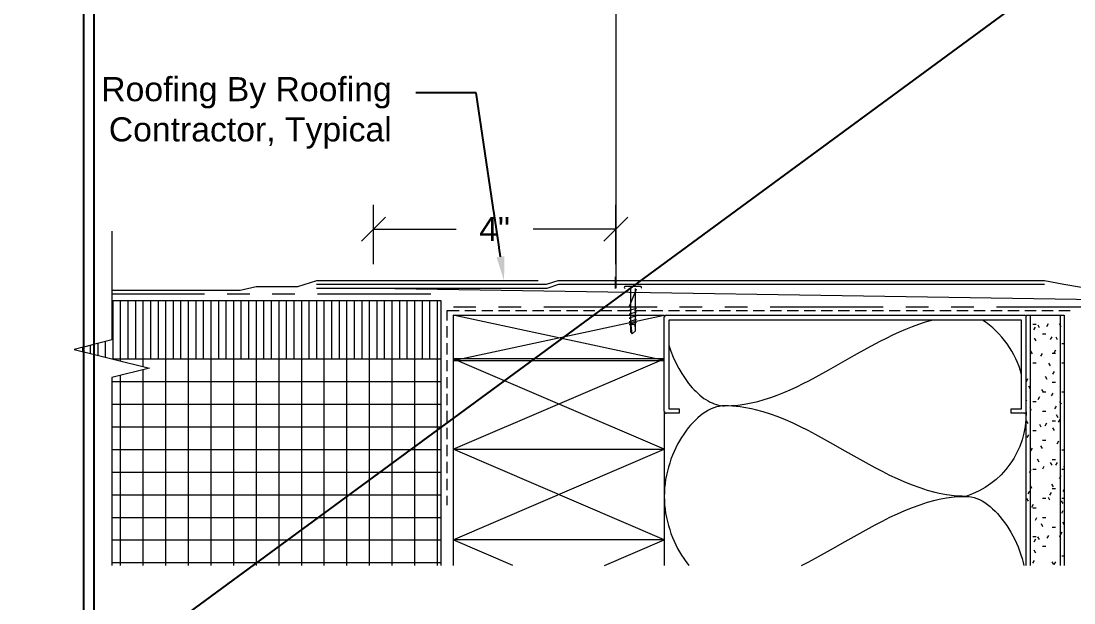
# Model space of a CAD drawing. Header units: inches. Extents: x -293 to 39679, y -468 to 198.
# Drawn here: x 109.66 to 127.11, y 16.4 to 26.05 of the extents above; entities that cross this region are included whole.
import ezdxf
from ezdxf import colors
from ezdxf.entities.mleader import LeaderData, LeaderLine
from ezdxf.enums import TextEntityAlignment as Align
from ezdxf.math import Vec2, Vec3

# ---------------------------------------------------------------- set-up
doc = ezdxf.new("R2010")
doc.units = ezdxf.units.IN
doc.header["$MEASUREMENT"] = 0
doc.layers.get('Defpoints').update_dxf_attribs({"color": 3})
doc.layers.add('NSE-Border', color=156, linetype='Continuous', plot=False)
for name, color, linetype, lineweight in [('NSE-By_Others', 252, 'Continuous', 0), ('NSE-Call-Outs', 51, 'Continuous', 13), ('NSE-Title', 51, 'Continuous', 9), ('nsm-Det-Dimensions', 51, 'Continuous', 9), ('nsm-Det-Obj_02_Flashing', 2, 'Continuous', 18)]:
    doc.layers.add(name, color=color, linetype=linetype, lineweight=lineweight)
doc.layers.add('NSE-Detail Border', color=7, linetype='Continuous')
doc.styles.add('004 - NSSM - Standard', font='arial.ttf', dxfattribs={"height": 0.4})
doc.styles.add('008 - NSSM - Standard', font='arial.ttf', dxfattribs={"height": 0.8})
doc.dimstyles.new('004 - NSSM - Standard', dxfattribs={"dimtxt": 0.4, "dimasz": 0.4, "dimexe": 0.4, "dimexo": 0.4, "dimgap": 0.4, "dimtad": 0, "dimtih": 1, "dimtoh": 1, "dimdec": 4, "dimzin": 3, "dimdsep": 46, "dimlunit": 4, "dimtxsty": '004 - NSSM - Standard', "dimblk": 'OBLIQUE', "dimcen": 0.4, "dimclrd": 51, "dimclre": 51, "dimclrt": 256, "dimadec": 0, "dimazin": 0, "dimtfac": 0.7, "dimtdec": 4, "dimtmove": 1, "dimatfit": 2, "dimfxl": 1, "dimtfill": 1, "dimtfillclr": 11, "dimfrac": 1, "dimtolj": 1, "dimtzin": 0, "dimlwd": 0, "dimlwe": 0, "dimarcsym": 0})

# ---------------------------------------------------------------- blocks, each defined once
blk = doc.blocks.new('*U5')
blk.add_wipeout([(8.13, 3.2), (8.13, 0), (0, 0), (0, 11.3125), (8.1719, 11.3125), (8.1719, 0), (8.13, 0), (8.13, 10.2799), (0.0419, 10.2799), (0.0419, 3.2)])
at = {"layer": 'Defpoints', "ltscale": 0.0625}
blk.add_lwpolyline([(0.0419, 3.2), (8.13, 3.2), (8.13, 10.2799), (0.0419, 10.2799)], close=True, dxfattribs=at)
at = {"layer": 'NSE-Border', "ltscale": 0.0625}
blk.add_lwpolyline([(0, 0), (8.1719, 0), (8.1719, 11.3125), (0, 11.3125)], close=True, dxfattribs=at)
at = {"layer": 'Defpoints', "style": '008 - NSSM - Standard'}
blk.add_attdef('DETAIL_NUMBER', text='', height=0.2179, dxfattribs=at).set_placement((0.625, 0.5668), align=Align.MIDDLE_CENTER)
at = {"layer": 'NSE-Title', "style": '004 - NSSM - Standard'}
for tag, p in [('DETAIL_DESCRIPTION', (1.1292, 0.6197)), ('ARCH_REF', (2.1968, 0.3884))]:
    blk.add_attdef(tag, p, '', height=0.1341, dxfattribs=at)
blk = doc.blocks.new('_Oblique')
at = {"color": 0, "linetype": 'ByBlock', "lineweight": -2}
blk.add_line((-0.5, -0.5), (0.5, 0.5), dxfattribs=at)
blk = doc.blocks.new('*D26')
at = {"layer": 'Defpoints', "color": 0, "transparency": 16777216}
for p in [(115.502, 22.6), (115.502, 21.619), (119.518, 21.619)]:
    blk.add_point(p, dxfattribs=at)
at = {"layer": 'nsm-Det-Dimensions', "color": 51, "lineweight": 0, "transparency": 16777216}
for p, q in [((115.502, 22.019), (115.502, 23)), ((119.518, 22.019), (119.518, 23)), ((115.502, 22.6), (116.872, 22.6)), ((119.518, 22.6), (118.148, 22.6))]:
    blk.add_line(p, q, dxfattribs=at)
at = {"layer": 'nsm-Det-Dimensions', "color": 51, "lineweight": 0, "transparency": 16777216, "xscale": 0.4, "yscale": 0.4, "zscale": 0.4, "rotation": 180}
blk.add_blockref('_Oblique', (115.502, 22.6), dxfattribs=at)
at = {"layer": 'nsm-Det-Dimensions', "color": 51, "lineweight": 0, "transparency": 16777216, "xscale": 0.4, "yscale": 0.4, "zscale": 0.4}
blk.add_blockref('_Oblique', (119.518, 22.6), dxfattribs=at)
at = {"layer": 'nsm-Det-Dimensions', "transparency": 16777216, "insert": (117.51, 22.6), "char_height": 0.4, "attachment_point": 5, "style": '004 - NSSM - Standard', "bg_fill": 3, "box_fill_scale": 1.25, "bg_fill_color": 256, "bg_fill_true_color": 13158600, "bg_fill_transparency": 0}
blk.add_mtext('\\A1;4"', dxfattribs=at)

msp = doc.modelspace()

# ---------------------------------------------------------------- linework, layer by layer
at = {"layer": 'NSE-By_Others'}
msp.add_lwpolyline([(110.56313, 20.60087), (110.56313, 20.61087)], dxfattribs=at)

# ---------------------------------------------------------------- block references
at = {"layer": 'NSE-Detail Border', "xscale": 4, "yscale": 4, "zscale": 4}
msp.add_blockref('*U5', (110.70038, 0.25), dxfattribs=at)

# ---------------------------------------------------------------- next in the draw order: linework, layer by layer
at = {"layer": 'NSE-By_Others'}
for p, q in [((116.82146, 21.17087), (116.82146, 17.02587)), ((120.32146, 19.56754), (120.32146, 17.02587))]:
    msp.add_line(p, q, dxfattribs=at)
for points in [[(111.16813, 22.56587), (111.16813, 20.76254), (110.54313, 20.60587), (111.79313, 20.29421), (111.16813, 20.13754), (111.16813, 17.02587)], [(112.70146, 21.52086), (111.16813, 21.52086)], [(113.45146, 21.52086), (113.07646, 21.52086)], [(114.20146, 21.52086), (113.82646, 21.52086)], [(116.45146, 21.52086), (114.57646, 21.52086)], [(111.16813, 21.41586), (116.6198, 21.41586), (116.6198, 20.44921)], [(111.18813, 20.44921), (111.18813, 21.41586)], [(111.31313, 20.41421), (111.31313, 21.41586)], [(111.43813, 20.44921), (111.43813, 21.41586)], [(111.56313, 20.44921), (111.56313, 21.41586)], [(111.68813, 20.32087), (111.68813, 21.41586)], [(111.81313, 20.44921), (111.81313, 21.41586)], [(111.93813, 20.44921), (111.93813, 21.41586)], [(112.06313, 17.02587), (112.06313, 21.41586)], [(112.18813, 20.44921), (112.18813, 21.41586)], [(112.31313, 20.44921), (112.31313, 21.41586)], [(112.43813, 17.02587), (112.43813, 21.41586)], [(112.56313, 20.44921), (112.56313, 21.41586)], [(112.68813, 20.44921), (112.68813, 21.41586)], [(112.81313, 17.02587), (112.81313, 21.41586)], [(112.93813, 20.44921), (112.93813, 21.41586)], [(113.06313, 20.44921), (113.06313, 21.41586)], [(113.18813, 17.02587), (113.18813, 21.41586)], [(113.31313, 20.44921), (113.31313, 21.41586)], [(113.43813, 20.44921), (113.43813, 21.41586)], [(113.56313, 17.02587), (113.56313, 21.41586)], [(113.68813, 20.44921), (113.68813, 21.41586)], [(113.81313, 20.44921), (113.81313, 21.41586)], [(113.93813, 17.02587), (113.93813, 21.41586)], [(114.06313, 20.44921), (114.06313, 21.41586)], [(114.18813, 20.44921), (114.18813, 21.41586)], [(114.31313, 17.02587), (114.31313, 21.41586)], [(114.43813, 20.44921), (114.43813, 21.41586)], [(114.56313, 20.44921), (114.56313, 21.41586)], [(114.68813, 17.02587), (114.68813, 21.41586)], [(114.81313, 20.44921), (114.81313, 21.41586)], [(114.93813, 20.44921), (114.93813, 21.41586)], [(115.06313, 17.02587), (115.06313, 21.41586)], [(115.18813, 20.44921), (115.18813, 21.41586)], [(115.31313, 20.44921), (115.31313, 21.41586)], [(115.43813, 17.02587), (115.43813, 21.41586)], [(115.56313, 20.44921), (115.56313, 21.41586)], [(115.68813, 20.44921), (115.68813, 21.41586)], [(115.81313, 17.02587), (115.81313, 21.41586)], [(115.93813, 20.44921), (115.93813, 21.41586)], [(116.06313, 20.44921), (116.06313, 21.41586)], [(116.18813, 17.02587), (116.18813, 21.41586)], [(116.31313, 20.44921), (116.31313, 21.41586)], [(116.43813, 20.44921), (116.43813, 21.41586)], [(116.56313, 17.02587), (116.56313, 21.41586)], [(117.20146, 21.30421), (116.82646, 21.30421)], [(117.95146, 21.30421), (117.57646, 21.30421)], [(120.20146, 21.30421), (118.32646, 21.30421)], [(119.8398, 21.29087), (119.85813, 21.28587), (119.74146, 21.25087), (119.7598, 21.24754)], [(120.95146, 21.30421), (120.57646, 21.30421)], [(121.70146, 21.30421), (121.32646, 21.30421)], [(123.95146, 21.30421), (122.07646, 21.30421)], [(124.70146, 21.30421), (124.32646, 21.30421)], [(125.45313, 21.30421), (125.07646, 21.30421)], [(130.42813, 21.23254), (127.57646, 21.23254), (127.36146, 21.30421), (125.82813, 21.30421)], [(116.92146, 21.24254), (116.7198, 21.24254), (116.7198, 21.08587)], [(116.82146, 20.42087), (120.32146, 21.17087)], [(116.82146, 21.17087), (120.32146, 21.17087), (120.32146, 21.14754)], [(116.82146, 20.42087), (120.32146, 20.42087), (116.82146, 21.17087)], [(117.20146, 21.24254), (117.0148, 21.24254)], [(117.48313, 21.24254), (117.29646, 21.24254)], [(117.7648, 21.24254), (117.57646, 21.24254)], [(118.04646, 21.24254), (117.85813, 21.24254)], [(118.32646, 21.24254), (118.1398, 21.24254)], [(118.60813, 21.24254), (118.42146, 21.24254)], [(118.8898, 21.24254), (118.70146, 21.24254)], [(119.17146, 21.24254), (118.98313, 21.24254)], [(119.45146, 21.24254), (119.2648, 21.24254)], [(119.73313, 21.24254), (119.54646, 21.24254)], [(119.8398, 21.22921), (119.85813, 21.22421), (119.74146, 21.18921), (119.7598, 21.18421)], [(119.8398, 21.16587), (119.85813, 21.16087), (119.74146, 21.12587), (119.7598, 21.12087)], [(120.0148, 21.24254), (119.82646, 21.24254)], [(120.29646, 21.24254), (120.10813, 21.24254)], [(120.32146, 19.57587), (120.32146, 21.13921)], [(120.35313, 21.17087), (126.2898, 21.17087)], [(120.57646, 21.24254), (120.3898, 21.24254)], [(120.85813, 21.24254), (120.67146, 21.24254)], [(121.1398, 21.24254), (120.95146, 21.24254)], [(121.42146, 21.24254), (121.23313, 21.24254)], [(121.70313, 21.24254), (121.5148, 21.24254)], [(121.98313, 21.24254), (121.79646, 21.24254)], [(122.2648, 21.24254), (122.07813, 21.24254)], [(122.54646, 21.24254), (122.35813, 21.24254)], [(122.82813, 21.24254), (122.6398, 21.24254)], [(123.10813, 21.24254), (122.92146, 21.24254)], [(123.3898, 21.24254), (123.20313, 21.24254)], [(123.67146, 21.24254), (123.48313, 21.24254)], [(123.95313, 21.24254), (123.7648, 21.24254)], [(124.23313, 21.24254), (124.04646, 21.24254)], [(124.5148, 21.24254), (124.32813, 21.24254)], [(124.79646, 21.24254), (124.60813, 21.24254)], [(125.07813, 21.24254), (124.8898, 21.24254)], [(125.35813, 21.24254), (125.17146, 21.24254)], [(125.6398, 21.24254), (125.45313, 21.24254)], [(125.92146, 21.24254), (125.73313, 21.24254)], [(126.20313, 21.24254), (126.0148, 21.24254)], [(126.48313, 21.24254), (126.29646, 21.24254)], [(126.32146, 17.02587), (126.32146, 21.17087), (126.94646, 21.17087), (126.94646, 17.02587)], [(126.38313, 21.17087), (126.38313, 17.02587)], [(126.7648, 21.24254), (126.57813, 21.24254)], [(127.04646, 21.24254), (126.85813, 21.24254)], [(126.88313, 21.17087), (126.88313, 17.02587)], [(116.7198, 20.99254), (116.7198, 20.80421)], [(119.8398, 21.10421), (119.85813, 21.09921), (119.74146, 21.06421), (119.7598, 21.05921)], [(119.8398, 21.05587), (119.85813, 21.05087), (119.74146, 21.01587), (119.7598, 21.01087)], [(126.2898, 19.54587), (126.07146, 19.54587), (126.07146, 19.62254), (126.24313, 19.62254), (126.24313, 21.09254), (120.3998, 21.09254), (120.3998, 19.62254), (120.57146, 19.62254), (120.57146, 19.54587), (120.35313, 19.54587)], [(120.3998, 20.67421), (120.43313, 20.57587), (120.47146, 20.47754), (120.5148, 20.38254), (120.56146, 20.29087), (120.61313, 20.20421), (120.66813, 20.12087), (120.7248, 20.04254), (120.78646, 19.97087), (120.81646, 19.93754), (120.84813, 19.90587), (120.88146, 19.87421), (120.91313, 19.84587), (120.94646, 19.81921), (120.9798, 19.79421), (121.01313, 19.77254), (121.04813, 19.75087), (121.08146, 19.73254), (121.11646, 19.71754), (121.1498, 19.70254), (121.1848, 19.69087), (121.21813, 19.68254), (121.25313, 19.67587), (121.28646, 19.67087), (121.32146, 19.67087), (121.43146, 19.67421), (121.54146, 19.68254), (121.65146, 19.69754), (121.76146, 19.71921), (121.8698, 19.74421), (121.97813, 19.77421), (122.08646, 19.80921), (122.1948, 19.84921), (122.30146, 19.89254), (122.4098, 19.93754), (122.51646, 19.98754), (122.62313, 20.03921), (122.7298, 20.09254), (122.83646, 20.14921), (123.04813, 20.26587), (123.47313, 20.50754), (123.6848, 20.62587), (123.89813, 20.73921), (124.0048, 20.79421), (124.11146, 20.84587), (124.21813, 20.89587), (124.32646, 20.94254), (124.43313, 20.98587), (124.54146, 21.02587), (124.6498, 21.06087), (124.75813, 21.09254)], [(126.48313, 21.01587), (126.4298, 21.01587)], [(126.4448, 20.92921), (126.47146, 20.97587)], [(126.5098, 21.01254), (126.53646, 20.96587)], [(126.66313, 20.98754), (126.6898, 21.03421)], [(126.86813, 21.03421), (126.89313, 20.98754)], [(126.32313, 20.85587), (126.32146, 20.85587)], [(126.45146, 20.79421), (126.47813, 20.74754)], [(126.64313, 20.85587), (126.5898, 20.85587)], [(126.72313, 20.76921), (126.74813, 20.81587)], [(126.80813, 20.81421), (126.8348, 20.76921)], [(110.68813, 20.57087), (110.68813, 20.64254)], [(110.81313, 20.53921), (110.81313, 20.67254)], [(110.93813, 20.50754), (110.93813, 20.70421)], [(111.06313, 20.47587), (111.06313, 20.73587)], [(116.7198, 20.71087), (116.7198, 20.52254)], [(126.78146, 20.55087), (126.80813, 20.59754)], [(126.94646, 20.69587), (126.9098, 20.69587)], [(111.16813, 20.44921), (116.62146, 20.44921), (116.62146, 17.02587)], [(116.62146, 20.44254), (111.1998, 20.44254)], [(116.7198, 20.42921), (116.7198, 20.24254)], [(116.82146, 18.94921), (120.32146, 20.44921), (116.82146, 20.44921)], [(116.82146, 17.44921), (120.32146, 18.94921), (116.82146, 20.44921)], [(126.32313, 20.53587), (126.32146, 20.53587)], [(126.39313, 20.57421), (126.4198, 20.52921)], [(126.56313, 20.49254), (126.58813, 20.53754)], [(126.80313, 20.53587), (126.7498, 20.53587)], [(111.68813, 17.02587), (111.68813, 20.26754)], [(126.48313, 20.37587), (126.4298, 20.37587)], [(126.69146, 20.37754), (126.71813, 20.33254)], [(126.7598, 20.19421), (126.78646, 20.23921)], [(126.94646, 20.37587), (126.9098, 20.37587)], [(116.62146, 20.06754), (111.16813, 20.06754)], [(111.31313, 17.02587), (111.31313, 20.17254)], [(116.7198, 20.14754), (116.7198, 19.96087)], [(126.32313, 20.07587), (126.34813, 20.12254)], [(126.63313, 20.15921), (126.6598, 20.11254)], [(126.32313, 20.05587), (126.32146, 20.05587)], [(126.35646, 19.99921), (126.38313, 19.95254)], [(126.5748, 19.94087), (126.60146, 19.89421)], [(126.64313, 19.89587), (126.5898, 19.89587)], [(126.80313, 20.05587), (126.7498, 20.05587)], [(126.94646, 19.89587), (126.9098, 19.89587)], [(116.7198, 19.86754), (116.7198, 19.67921)], [(126.32146, 19.75421), (126.32813, 19.76587)], [(126.48313, 19.73587), (126.4298, 19.73587)], [(126.5198, 19.77754), (126.54646, 19.82421)], [(126.73813, 19.83587), (126.7648, 19.88254)], [(126.87313, 19.74254), (126.8998, 19.69754)], [(116.62146, 19.69254), (111.16813, 19.69254)], [(116.7198, 19.58587), (116.7198, 19.39754)], [(126.37813, 19.64254), (126.40313, 19.59587)], [(126.64313, 19.57587), (126.5898, 19.57587)], [(126.79646, 19.61754), (126.82313, 19.66421)], [(126.32146, 19.41921), (126.3448, 19.37754)], [(126.63646, 19.34087), (126.66313, 19.38587)], [(126.80313, 19.41587), (126.7498, 19.41587)], [(126.8148, 19.52421), (126.84146, 19.47921)], [(126.8548, 19.39921), (126.88146, 19.44587)], [(116.62146, 19.31587), (111.16813, 19.31587)], [(116.7198, 19.30421), (116.7198, 19.11754)], [(126.48313, 19.25587), (126.4298, 19.25587)], [(126.53813, 19.36421), (126.56313, 19.31921)], [(126.75646, 19.30587), (126.78313, 19.26087)], [(116.7198, 19.02254), (116.7198, 18.83587)], [(126.32313, 19.09587), (126.32146, 19.09587)], [(126.33813, 19.14421), (126.3648, 19.18921)], [(126.64313, 19.09587), (126.5898, 19.09587)], [(126.83313, 19.04254), (126.8598, 19.08754)], [(116.62146, 18.94087), (111.16813, 18.94087)], [(116.82146, 18.94921), (120.32146, 18.94921)], [(119.33146, 17.02587), (120.32146, 17.44921), (116.82146, 18.94921)], [(126.39646, 18.92421), (126.42313, 18.97087)], [(126.55813, 19.00754), (126.5848, 18.96087)], [(126.94646, 18.93587), (126.9098, 18.93587)], [(116.7198, 18.74254), (116.7198, 18.55421)], [(126.32313, 18.77587), (126.32146, 18.77587)], [(126.4998, 18.78921), (126.52646, 18.74254)], [(126.59313, 18.62587), (126.6198, 18.67254)], [(126.71813, 18.73087), (126.7448, 18.68421)], [(126.80313, 18.77587), (126.7498, 18.77587)], [(126.81313, 18.68421), (126.83813, 18.73087)], [(126.93813, 18.67254), (126.94646, 18.65587)], [(116.62146, 18.56587), (111.16813, 18.56587)], [(126.3748, 18.56754), (126.40146, 18.61421)], [(126.48313, 18.61587), (126.4298, 18.61587)], [(126.87146, 18.46587), (126.89813, 18.51254)], [(126.94646, 18.61587), (126.9098, 18.61587)], [(116.7198, 18.46087), (116.7198, 18.27254)], [(126.38313, 18.35254), (126.4098, 18.30587)], [(126.7398, 18.37254), (126.76646, 18.32754)], [(116.62146, 18.19087), (111.16813, 18.19087)], [(116.7198, 18.17921), (116.7198, 18.02421)], [(122.5948, 17.02587), (122.7048, 17.07921), (122.82813, 17.14421), (123.0748, 17.28087), (123.32146, 17.41921), (123.56813, 17.55921), (123.8148, 17.69587), (123.93813, 17.76087), (124.06146, 17.82254), (124.1848, 17.88087), (124.3098, 17.93587), (124.4348, 17.98587), (124.5598, 18.03087), (124.6848, 18.07087), (124.81146, 18.10587), (124.8748, 18.12087), (125.00146, 18.14421), (125.12813, 18.16087), (125.19313, 18.16587), (125.25646, 18.16921), (125.32146, 18.16921), (125.36646, 18.16754), (125.4098, 18.16087), (125.4548, 18.14921), (125.4998, 18.13421), (125.5448, 18.11587), (125.58813, 18.09254), (125.63313, 18.06587), (125.67646, 18.03587), (125.7198, 18.00087), (125.76146, 17.96421), (125.80313, 17.92421), (125.8448, 17.88254), (125.8848, 17.83587), (125.92313, 17.78754), (125.96146, 17.73754), (125.99813, 17.68587), (126.03313, 17.63087), (126.06646, 17.57421), (126.09813, 17.51587), (126.1298, 17.45587), (126.15813, 17.39421), (126.1848, 17.33087), (126.20813, 17.26754), (126.23146, 17.20254), (126.25146, 17.13754), (126.2698, 17.07087), (126.2798, 17.02587)], [(126.32313, 18.29587), (126.32146, 18.29587)], [(126.35313, 18.21087), (126.3798, 18.25587)], [(126.68146, 18.15421), (126.70813, 18.10921)], [(126.71146, 18.18921), (126.73813, 18.23587)], [(126.80313, 18.29587), (126.7498, 18.29587)], [(126.9298, 18.24754), (126.94646, 18.27754)], [(126.3248, 18.13254), (126.35146, 18.08754)], [(126.41146, 17.99254), (126.43813, 18.03754)], [(126.48313, 17.97587), (126.4298, 17.97587)], [(126.64313, 18.13587), (126.5898, 18.13587)], [(126.8998, 18.09587), (126.92646, 18.05087)], [(126.94646, 18.13587), (126.9098, 18.13587)], [(116.62146, 17.81587), (111.16813, 17.81587)], [(126.47146, 17.77421), (126.49813, 17.81921)], [(126.64313, 17.81587), (126.5898, 17.81587)], [(126.90813, 17.89087), (126.9348, 17.93587)], [(126.5648, 17.71754), (126.59146, 17.67087)], [(126.80313, 17.65587), (126.7498, 17.65587)], [(126.92146, 17.73921), (126.94646, 17.69587)], [(120.32146, 17.44921), (116.82146, 17.44921)], [(117.81146, 17.02587), (116.82146, 17.44921)], [(126.48313, 17.49587), (126.4298, 17.49587)], [(126.4498, 17.41587), (126.47646, 17.46254)], [(126.50646, 17.49921), (126.53313, 17.45254)], [(126.66813, 17.47421), (126.6948, 17.52087)], [(126.86313, 17.52087), (126.8898, 17.47421)], [(126.88646, 17.53421), (126.91313, 17.57921)], [(116.62146, 17.44087), (111.16813, 17.44087)], [(126.32313, 17.33587), (126.32146, 17.33587)], [(126.44813, 17.28087), (126.4748, 17.23421)], [(126.64313, 17.33587), (126.5898, 17.33587)], [(126.9448, 17.31421), (126.94646, 17.31754)], [(126.42813, 17.05921), (126.4548, 17.10587)], [(126.94646, 17.17587), (126.9098, 17.17587)], [(116.62146, 17.06587), (111.16813, 17.06587)], [(126.74646, 17.08254), (126.77313, 17.03754)], [(126.7848, 17.03754), (126.81146, 17.08421)]]:
    msp.add_lwpolyline(points, dxfattribs=at)
msp.add_lwpolyline([(126.31813, 19.56254, -0.33039446), (125.32146, 18.16921), (125.25646, 18.17087), (125.19313, 18.17421), (125.12813, 18.17921), (125.00146, 18.19587), (124.8748, 18.21921), (124.81146, 18.23421), (124.6848, 18.26921), (124.5598, 18.30921), (124.4348, 18.35421), (124.3098, 18.40421), (124.1848, 18.45921), (124.06146, 18.51754), (123.93813, 18.57921), (123.8148, 18.64421), (123.56813, 18.78087), (123.32146, 18.92087), (123.0748, 19.05921), (122.82813, 19.19587), (122.7048, 19.26087), (122.58146, 19.32254), (122.45646, 19.38087), (122.33313, 19.43587), (122.20813, 19.48587), (122.08313, 19.53254), (121.95813, 19.57254), (121.83146, 19.60587), (121.76813, 19.62087), (121.64146, 19.64421), (121.57813, 19.65254), (121.51313, 19.66087), (121.4498, 19.66587), (121.3848, 19.66921), (121.32146, 19.67087), (121.27646, 19.66754), (121.23146, 19.66087), (121.18813, 19.65087), (121.14313, 19.63587), (121.09813, 19.61754), (121.05313, 19.59587), (121.0098, 19.57087), (120.96646, 19.54087), (120.92313, 19.50921), (120.8798, 19.47254), (120.83813, 19.43421), (120.79813, 19.39254), (120.75813, 19.34921), (120.71813, 19.30254), (120.68146, 19.25254), (120.6448, 19.20087), (120.6098, 19.14754), (120.5748, 19.09087), (120.54313, 19.03421), (120.51313, 18.97421), (120.4848, 18.91254), (120.45813, 18.85087), (120.43313, 18.78587), (120.41146, 18.72087), (120.39146, 18.65421), (120.37313, 18.58754), (120.35813, 18.51921), (120.3448, 18.44921), (120.3348, 18.38087), (120.32646, 18.31087), (120.32313, 18.24087), (120.32146, 18.16921), (120.32313, 18.09921), (120.32646, 18.02921), (120.3348, 17.95921), (120.3448, 17.89087), (120.35813, 17.82087), (120.37313, 17.75254), (120.39146, 17.68587), (120.41146, 17.61921), (120.43313, 17.55421), (120.45813, 17.48921), (120.4848, 17.42754), (120.51313, 17.36587), (120.54313, 17.30587), (120.5748, 17.24754), (120.6098, 17.19254), (120.6448, 17.13921), (120.68146, 17.08754), (120.71813, 17.03754), (120.7298, 17.02587)], format="xyb", dxfattribs=at)
for centre, radius, start, end in [((119.92754, 21.63282), 0.0175, 303.057898, 56.942102), ((120.35589, 21.14115), 0.03083, 89.999992, 180), ((126.2928, 21.14115), 0.03083, 359.999992, 90.000008), ((119.80254, 20.98114), 0.03917, 357.725828, 180.922845), ((124.71035, 19.77809), 1.58524, 14.781819, 56.015113), ((120.35589, 19.57775), 0.03083, 180.000008, 270.000008), ((126.2928, 19.57775), 0.03083, 269.999992, 0.000008)]:
    msp.add_arc(centre, radius, start, end, dxfattribs=at)
at = {"layer": 'nsm-Det-Obj_02_Flashing'}
for p, q in [((119.51788, 26.50264), (119.51788, 21.61916)), ((115.5018, 21.61916), (131.4798, 21.36916))]:
    msp.add_line(p, q, dxfattribs=at)

# ---------------------------------------------------------------- next in the draw order: dimensions: what is measured, and where the dimension line sits
at = {"layer": 'nsm-Det-Dimensions'}
dim = msp.add_linear_dim(base=(115.5018, 22.60042), p1=(119.51788, 21.61916), p2=(115.5018, 21.61916), dimstyle='004 - NSSM - Standard', dxfattribs=at)
dim.commit()
dim.dimension.update_dxf_attribs({"geometry": '*D26', "text_midpoint": (117.50984, 22.60042)})

# ---------------------------------------------------------------- next in the draw order: linework, layer by layer
msp.add_line((93.00324, 1.96224), (160.00089, 51.18519))
at = {"layer": 'NSE-By_Others'}
for points in [[(118.23146, 21.74254), (114.55813, 21.74254), (114.24313, 21.64419), (113.55813, 21.64419), (113.29313, 21.58419), (111.16813, 21.58419)], [(128.44146, 21.42921), (126.94146, 21.67921), (126.62146, 21.74254), (118.55646, 21.74254), (118.36313, 21.67921), (114.55813, 21.67921)], [(126.62146, 21.67921), (118.56646, 21.67921), (118.37313, 21.61754), (114.55813, 21.61754)], [(119.50813, 21.80754), (119.50813, 21.61754)], [(119.8398, 21.60421), (119.85813, 21.59921), (119.74146, 21.31421), (119.7598, 21.30921)], [(119.7598, 21.61754), (119.7598, 20.89754), (119.79146, 20.86587)], [(119.8398, 21.61754), (119.8398, 20.90754), (119.79146, 20.86587), (119.77146, 21.00754)]]:
    msp.add_lwpolyline(points, dxfattribs=at)
msp.add_lwpolyline([(119.93313, 21.64587), (119.66798, 21.64749, 0.54230168), (119.66646, 21.61754)], format="xyb", dxfattribs=at)

# ---------------------------------------------------------------- next in the draw order: leaders
at = {"layer": 'NSE-Call-Outs'}
ml = msp.add_multileader_mtext('Standard', dxfattribs=at)
ml.set_content('Roofing By Roofing Contractor, Typical', color=256, style='004 - NSSM - Standard')
ml.set_leader_properties(color=51)
ml.build(insert=Vec2(0, 0))
ml.multileader.update_dxf_attribs({"dogleg_length": 1, "arrow_head_size": 0.4})
ctx = ml.context
ctx.base_point, ctx.char_height, ctx.arrow_head_size, ctx.landing_gap_size, ctx.plane_origin = Vec3(110.67248, 24.86108), 0.4, 0.4, 0.4, Vec3(121.12869, 21.63382)
ctx.text_align_type = 2
notes = []
notes.append((ctx, [(0, (1, 1, 0), (117.2059, 24.86108), (-1, 0), 1, [(0, [(117.66678, 21.74416)], 0, [])])]))
ctx.mtext.insert, ctx.mtext.width, ctx.mtext.alignment, ctx.mtext.flow_direction = Vec3(115.8059, 25.11988), 5.7115154, 3, 5
for ctx, leaders in notes:
    for number, flags, end, landing, length, lines in leaders:
        leader = LeaderData()
        leader.index, (leader.has_last_leader_line, leader.has_dogleg_vector, leader.attachment_direction) = number, flags
        leader.last_leader_point, leader.dogleg_vector, leader.dogleg_length = Vec3(end), Vec3(landing), length
        for number, points, colour, breaks in lines:
            line = LeaderLine()
            line.index, line.vertices, line.color, line.breaks = number, Vec3.list(points), colors.encode_raw_color(colour), breaks
            leader.lines.append(line)
        ctx.leaders.append(leader)

doc.saveas('drawing.dxf')
